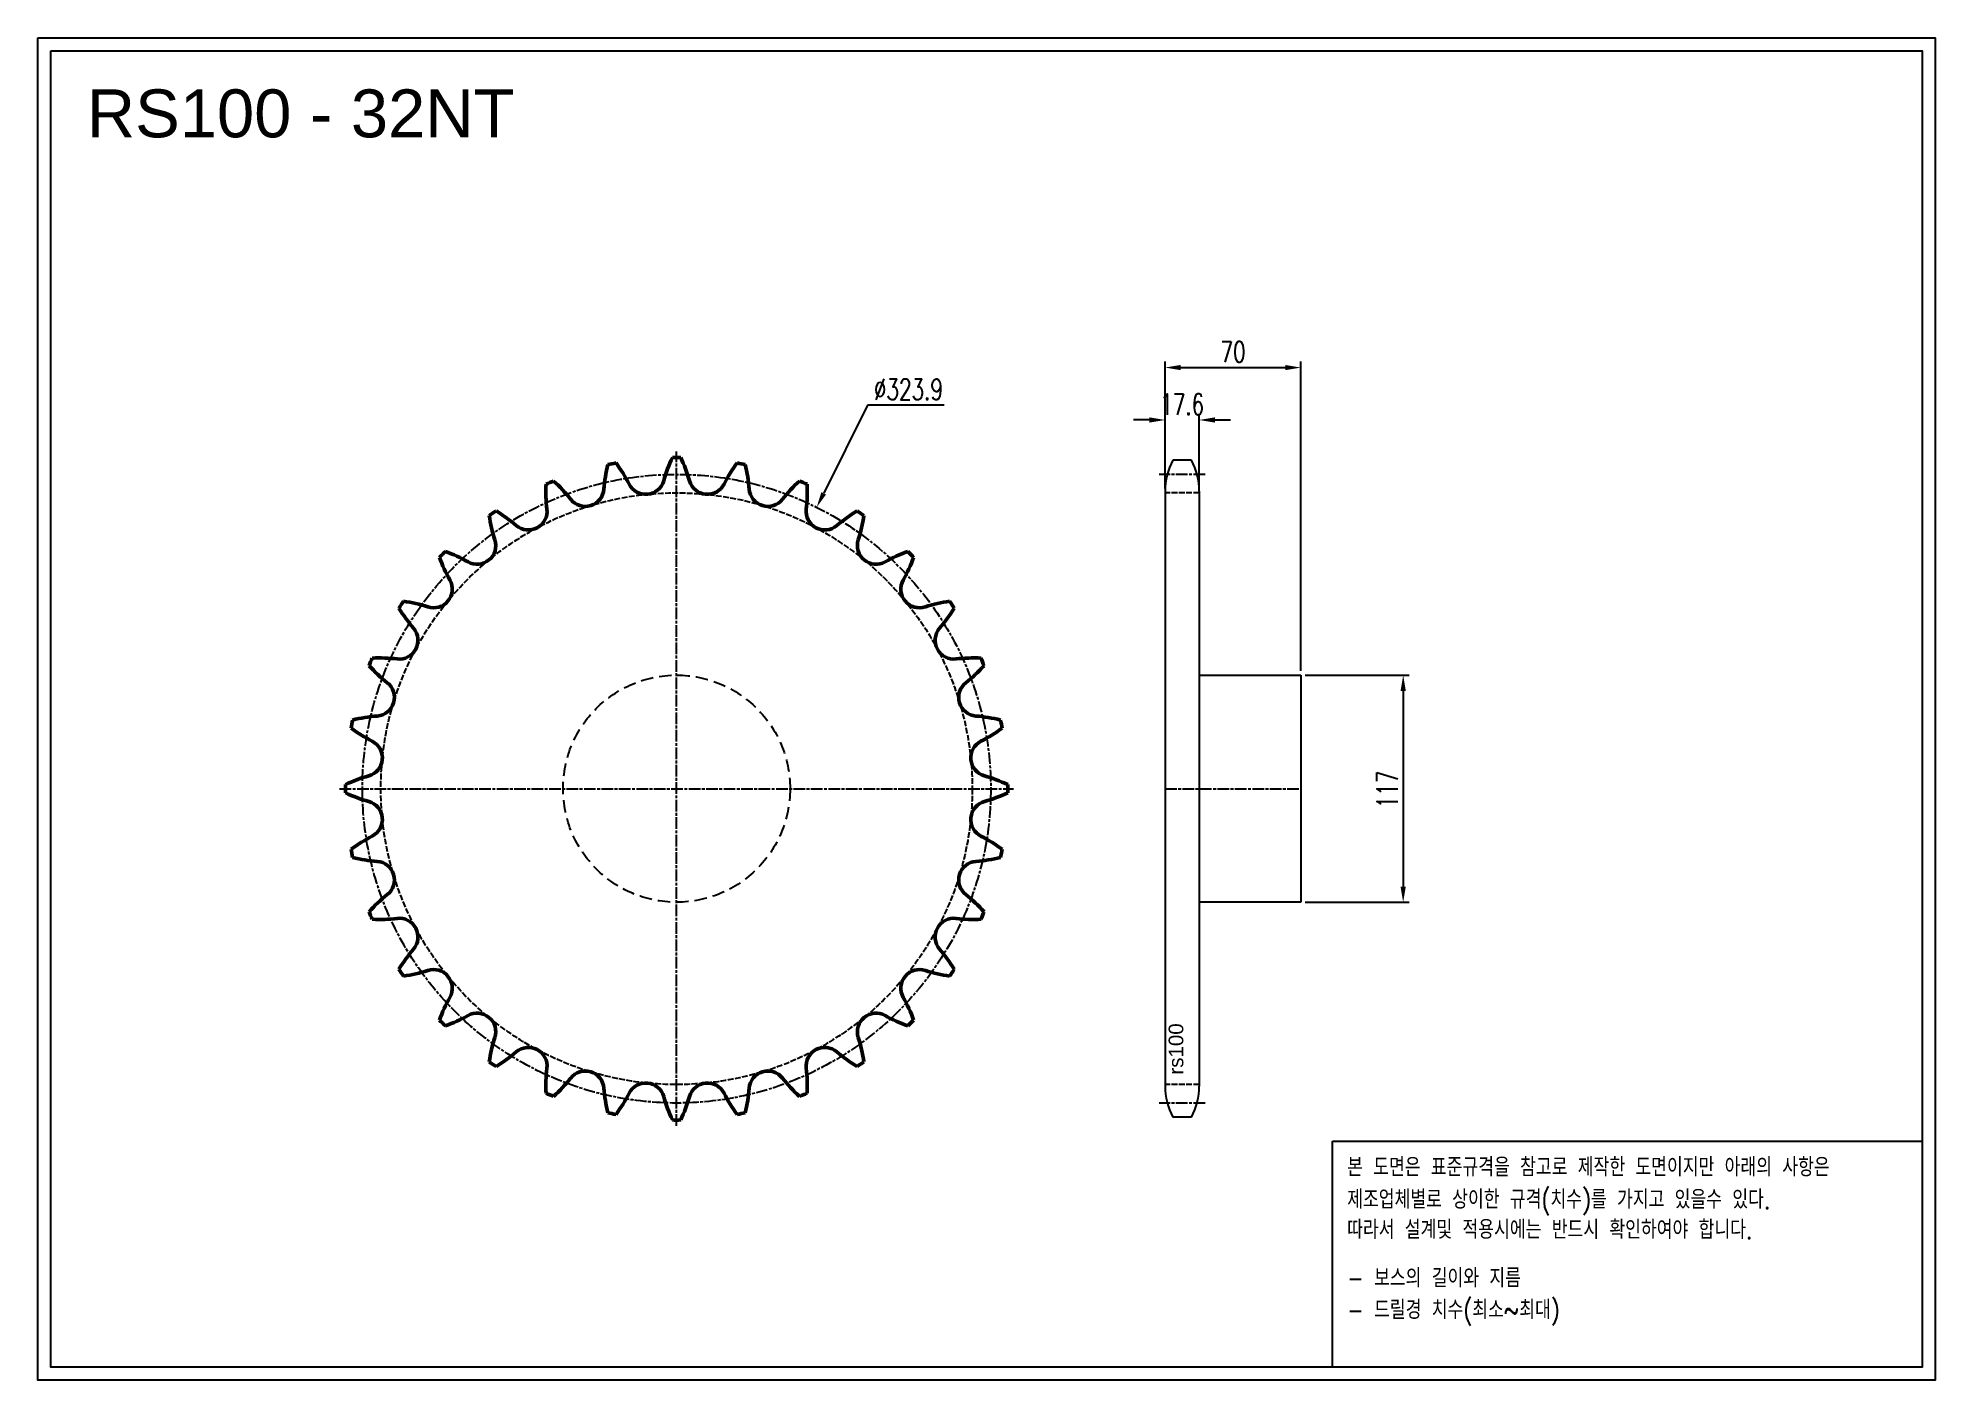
# Model space of a CAD drawing. Header units: millimetres. Extents: x -19795 to -18817, y 17237 to 17928.
import ezdxf

# ---------------------------------------------------------------- set-up
doc = ezdxf.new("R2010")
doc.units = ezdxf.units.MM
for name, pattern in [('AM_ISO02W050', [7.5, 6, -1.5]), ('AM_ISO02W050x2', [3.75, 3, -0.75]), ('AM_ISO08W050', [18, 12, -1.5, 3, -1.5]), ('AM_ISO08W050x2', [9, 6, -0.75, 1.5, -0.75]), ('HIDDEN', [9.525, 6.35, -3.175])]:
    doc.linetypes.add(name, pattern=pattern)
for name, color, linetype, lineweight in [('AM_0N', 7, 'Continuous', 50), ('AM_3N', 6, 'AM_ISO02W050', 25), ('AM_7', 4, 'AM_ISO08W050', 25), ('AM_7N', 4, 'AM_ISO08W050', 25)]:
    doc.layers.add(name, color=color, linetype=linetype, lineweight=lineweight)
doc.layers.add('HL', color=2, linetype='HIDDEN')
doc.layers.add('S-DIM', color=7, linetype='Continuous')
doc.styles.add('HAN', font='ROMANS.shx', dxfattribs={"width": 0.7, "bigfont": 'whgtxt.shx'})
doc.styles.add('HSG', font='SIMPLEX.shx', dxfattribs={"width": 0.7, "bigfont": 'HSG.shx'})
doc.styles.get("Standard").update_dxf_attribs({"font": 'arial.ttf'})
doc.dimstyles.new('APP23', dxfattribs={"dimscale": 4.5, "dimtxt": 2.4, "dimasz": 1.8, "dimexe": 0.7, "dimexo": 0.5, "dimgap": 0.6, "dimtad": 1, "dimtoh": 1, "dimdec": 1, "dimrnd": 0.01, "dimzin": 9, "dimdsep": 46, "dimtxsty": 'HSG', "dimcen": 0, "dimclrd": 1, "dimclre": 1, "dimclrt": 256, "dimazin": 2, "dimtp": 1, "dimtm": 1, "dimtfac": 0.5, "dimtdec": 1, "dimtix": 1, "dimtofl": 0, "dimtmove": 0, "dimatfit": 3, "dimfxl": 0, "dimtvp": 1, "dimtolj": 2, "dimlwd": -1, "dimlwe": -1, "dimarcsym": 0})

# ---------------------------------------------------------------- blocks, each defined once
blk = doc.blocks.new('*D1')
at = {"layer": 'Defpoints', "color": 0, "transparency": 16777216}
for p in [(-19144.1, 17600.07), (-19144.1, 17483.07), (-19091.37, 17483.07)]:
    blk.add_point(p, dxfattribs=at)
at = {"layer": 'S-DIM', "color": 1, "transparency": 16777216}
for p, q in [((-19141.85, 17600.07), (-19088.22, 17600.07)), ((-19091.37, 17591.97), (-19091.37, 17491.17)), ((-19141.85, 17483.07), (-19088.22, 17483.07))]:
    blk.add_line(p, q, dxfattribs=at)
for points in [[(-19092.72, 17591.97), (-19090.02, 17591.97), (-19091.37, 17600.07)], [(-19092.72, 17491.17), (-19090.02, 17491.17), (-19091.37, 17483.07)]]:
    blk.add_solid(points, dxfattribs=at)
at = {"layer": 'S-DIM', "transparency": 16777216, "insert": (-19099.47, 17541.16), "char_height": 10.8, "attachment_point": 5, "rotation": 90, "style": 'HSG'}
blk.add_mtext('\\A2;117', dxfattribs=at)
blk = doc.blocks.new('*D2')
at = {"layer": 'Defpoints', "color": 0, "transparency": 16777216}
for p in [(-19196.5, 17731.55), (-19214.1, 17694.01), (-19196.5, 17694.01)]:
    blk.add_point(p, dxfattribs=at)
at = {"layer": 'S-DIM', "color": 1, "transparency": 16777216}
for p, q in [((-19222.2, 17731.55), (-19230.3, 17731.55)), ((-19214.1, 17696.26), (-19214.1, 17734.7)), ((-19196.5, 17696.26), (-19196.5, 17734.7)), ((-19188.4, 17731.55), (-19180.3, 17731.55))]:
    blk.add_line(p, q, dxfattribs=at)
for points in [[(-19222.2, 17732.9), (-19222.2, 17730.2), (-19214.1, 17731.55)], [(-19188.4, 17732.9), (-19188.4, 17730.2), (-19196.5, 17731.55)]]:
    blk.add_solid(points, dxfattribs=at)
at = {"layer": 'S-DIM', "transparency": 16777216, "insert": (-19205.3, 17739.65), "char_height": 10.8, "attachment_point": 5, "style": 'HSG'}
blk.add_mtext('\\A2;17.6', dxfattribs=at)
blk = doc.blocks.new('*D3')
at = {"layer": 'Defpoints', "color": 0, "transparency": 16777216}
for p in [(-19144.1, 17758.55), (-19214.1, 17694.01), (-19144.1, 17600.07)]:
    blk.add_point(p, dxfattribs=at)
at = {"layer": 'S-DIM', "color": 1, "transparency": 16777216}
for p, q in [((-19214.1, 17696.26), (-19214.1, 17761.7)), ((-19144.1, 17602.32), (-19144.1, 17761.7)), ((-19206, 17758.55), (-19152.2, 17758.55))]:
    blk.add_line(p, q, dxfattribs=at)
for points in [[(-19206, 17759.9), (-19206, 17757.2), (-19214.1, 17758.55)], [(-19152.2, 17759.9), (-19152.2, 17757.2), (-19144.1, 17758.55)]]:
    blk.add_solid(points, dxfattribs=at)
at = {"layer": 'S-DIM', "transparency": 16777216, "insert": (-19179.1, 17766.65), "char_height": 10.8, "attachment_point": 5, "style": 'HSG'}
blk.add_mtext('\\A2;70', dxfattribs=at)
blk = doc.blocks.new('*D4')
at = {"layer": 'Defpoints', "color": 0, "transparency": 16777216}
for p in [(-19393.71, 17686.54), (-19538.16, 17396.6)]:
    blk.add_point(p, dxfattribs=at)
at = {"layer": 'S-DIM', "color": 1, "transparency": 16777216}
for p, q in [((-19367.47, 17739.19), (-19390.09, 17693.79)), ((-19328.05, 17739.19), (-19367.47, 17739.19))]:
    blk.add_line(p, q, dxfattribs=at)
blk.add_solid([(-19391.3, 17694.39), (-19388.88, 17693.18), (-19393.71, 17686.54)], dxfattribs=at)
at = {"layer": 'S-DIM', "transparency": 16777216, "insert": (-19346.41, 17747.29), "char_height": 10.8, "attachment_point": 5, "style": 'HSG'}
blk.add_mtext('\\A2;∅323.9', dxfattribs=at)
blk = doc.blocks.new('notice1')
at = {"color": 4}
blk.add_lwpolyline([(-22142.12, 1735.9), (-22053.8, 1735.9), (-22053.8, 1702.07), (-22142.12, 1702.07)], close=True, dxfattribs=at)
at = {"color": 4, "style": 'HAN', "width": 0.8}
for s, p in [('본 도면은 표준규격을 참고로 제작한 도면이지만 아래의 사항은', (-22139.9, 1730.62)), ('제조업체별로 상이한 규격(치수)를 가지고 있을수 있다.', (-22139.9, 1725.78)), ('따라서 설계및 적용시에는 반드시 확인하여야 합니다.', (-22139.9, 1721.28)), ('- 보스의 길이와 지름', (-22139.9, 1714.03)), ('- 드릴경 치수(최소~최대)', (-22139.9, 1709.27))]:
    blk.add_text(s, height=2.7949, dxfattribs=at).set_placement(p)

msp = doc.modelspace()

# ---------------------------------------------------------------- linework, layer by layer
for p, q in [((-19200.47, 17710.77), (-19210.13, 17710.77)), ((-19214.1, 17694.87), (-19214.1, 17388.27)), ((-19196.5, 17694.87), (-19196.5, 17388.27)), ((-19196.5, 17600.07), (-19144.1, 17600.07)), ((-19144.1, 17600.07), (-19144.1, 17483.07)), ((-19144.1, 17483.07), (-19196.5, 17483.07)), ((-19200.47, 17372.37), (-19210.13, 17372.37))]:
    msp.add_line(p, q)
for points in [[(-19795.14, 17928.37), (-18817.18, 17928.37), (-18817.18, 17236.89), (-19795.14, 17236.89)], [(-19788.56, 17921.79), (-18823.77, 17921.79), (-18823.77, 17243.47), (-19788.56, 17243.47)]]:
    msp.add_lwpolyline(points, close=True)
for centre, start, end in [((-19180.3, 17694.87), 151.93881, 180), ((-19230.3, 17694.87), 0, 28.06119), ((-19180.3, 17388.27), 180, 208.06119), ((-19230.3, 17388.27), 331.93881, 0)]:
    msp.add_arc(centre, 33.8, start, end)
at = {"layer": 'AM_0N'}
for centre, radius, start, end in [((-19397.76, 17679.09), 77.72, 154.73615, 164.21875), ((-19465.93, 17541.57), 170.71, 89.28769, 90.71231), ((-19534.1, 17679.09), 77.72, 15.78125, 25.26385), ((-19425.9, 17689.75), 77.72, 165.98615, 175.46875), ((-19465.93, 17541.57), 170.71, 100.53769, 101.96231), ((-19559.62, 17663.15), 77.72, 27.03125, 36.51385), ((-19372.24, 17663.15), 77.72, 143.48615, 152.96875), ((-19465.93, 17541.57), 170.71, 78.03769, 79.46231), ((-19505.96, 17689.75), 77.72, 4.53125, 14.01385), ((-19455.58, 17694.71), 77.72, 177.23615, 186.71875), ((-19465.93, 17541.57), 170.71, 111.78769, 113.21231), ((-19581.54, 17642.54), 77.72, 38.28125, 47.76385), ((-19512.97, 17696.65), 9.62, 218.28125, 355.46875), ((-19481.82, 17702.85), 9.62, 207.03125, 344.21875), ((-19450.05, 17702.85), 9.62, 195.78125, 332.96875), ((-19418.89, 17696.65), 9.62, 184.53125, 321.71875), ((-19350.32, 17642.54), 77.72, 132.23615, 141.71875), ((-19465.93, 17541.57), 170.71, 66.78769, 68.21231), ((-19476.28, 17694.71), 77.72, 353.28125, 2.76385), ((-19465.93, 17541.57), 170.71, 123.03769, 124.46231), ((-19485.65, 17693.79), 77.72, 188.48615, 197.96875), ((-19599.01, 17618.04), 77.72, 49.53125, 59.01385), ((-19542.32, 17684.49), 9.62, 229.53125, 6.71875), ((-19389.54, 17684.49), 9.62, 173.28125, 310.46875), ((-19332.85, 17618.04), 77.72, 120.98615, 130.46875), ((-19465.93, 17541.57), 170.71, 55.53769, 56.96231), ((-19446.21, 17693.79), 77.72, 342.03125, 351.51385), ((-19465.93, 17541.57), 170.71, 134.28769, 135.71231), ((-19611.38, 17590.61), 77.72, 60.78125, 70.26385), ((-19568.74, 17666.84), 9.62, 240.78125, 17.96875), ((-19363.12, 17666.84), 9.62, 162.03125, 299.21875), ((-19320.49, 17590.61), 77.72, 109.73615, 119.21875), ((-19465.93, 17541.57), 170.71, 44.28769, 45.71231), ((-19514.97, 17687.01), 77.72, 199.73615, 209.21875), ((-19416.89, 17687.01), 77.72, 330.78125, 340.26385), ((-19591.2, 17644.38), 9.62, 252.03125, 29.21875), ((-19340.66, 17644.38), 9.62, 150.78125, 287.96875), ((-19465.93, 17541.57), 170.71, 145.53769, 146.96231), ((-19542.4, 17674.65), 77.72, 210.98615, 220.46875), ((-19618.15, 17561.29), 77.72, 72.03125, 81.51385), ((-19313.71, 17561.29), 77.72, 98.48615, 107.96875), ((-19389.46, 17674.65), 77.72, 319.53125, 329.01385), ((-19465.93, 17541.57), 170.71, 33.03769, 34.46231), ((-19608.85, 17617.96), 9.62, 263.28125, 40.46875), ((-19323.01, 17617.96), 9.62, 139.53125, 276.71875), ((-19465.93, 17541.57), 170.71, 156.78769, 158.21231), ((-19566.9, 17657.18), 77.72, 222.23615, 231.71875), ((-19619.07, 17531.22), 77.72, 83.28125, 92.76385), ((-19312.79, 17531.22), 77.72, 87.23615, 96.71875), ((-19364.96, 17657.18), 77.72, 308.28125, 317.76385), ((-19465.93, 17541.57), 170.71, 21.78769, 23.21231), ((-19621.01, 17588.61), 9.62, 274.53125, 51.71875), ((-19310.85, 17588.61), 9.62, 128.28125, 265.46875), ((-19465.93, 17541.57), 170.71, 168.03769, 169.46231), ((-19614.11, 17501.54), 77.72, 94.53125, 104.01385), ((-19317.75, 17501.54), 77.72, 75.98615, 85.46875), ((-19465.93, 17541.57), 170.71, 10.53769, 11.96231), ((-19587.51, 17635.26), 77.72, 233.48615, 242.96875), ((-19627.21, 17557.45), 9.62, 285.78125, 62.96875), ((-19304.65, 17557.45), 9.62, 117.03125, 254.21875), ((-19344.35, 17635.26), 77.72, 297.03125, 306.51385), ((-19603.45, 17473.4), 77.72, 105.78125, 115.26385), ((-19328.41, 17473.4), 77.72, 64.73615, 74.21875), ((-19465.93, 17541.57), 170.71, 179.28769, 180.71231), ((-19603.45, 17609.74), 77.72, 244.73615, 254.21875), ((-19627.21, 17525.69), 9.62, 297.03125, 74.21875), ((-19304.65, 17525.69), 9.62, 105.78125, 242.96875), ((-19328.41, 17609.74), 77.72, 285.78125, 295.26385), ((-19465.93, 17541.57), 170.71, 359.28769, 0.71231), ((-19587.51, 17447.88), 77.72, 117.03125, 126.51385), ((-19344.35, 17447.88), 77.72, 53.48615, 62.96875), ((-19465.93, 17541.57), 170.71, 190.53769, 191.96231), ((-19614.11, 17581.6), 77.72, 255.98615, 265.46875), ((-19317.75, 17581.6), 77.72, 274.53125, 284.01385), ((-19465.93, 17541.57), 170.71, 348.03769, 349.46231), ((-19621.01, 17494.53), 9.62, 308.28125, 85.46875), ((-19310.85, 17494.53), 9.62, 94.53125, 231.71875), ((-19566.9, 17425.96), 77.72, 128.28125, 137.76385), ((-19364.96, 17425.96), 77.72, 42.23615, 51.71875), ((-19465.93, 17541.57), 170.71, 201.78769, 203.21231), ((-19465.93, 17541.57), 170.71, 336.78769, 338.21231), ((-19619.07, 17551.92), 77.72, 267.23615, 276.71875), ((-19608.85, 17465.18), 9.62, 319.53125, 96.71875), ((-19323.01, 17465.18), 9.62, 83.28125, 220.46875), ((-19312.79, 17551.92), 77.72, 263.28125, 272.76385), ((-19542.4, 17408.49), 77.72, 139.53125, 149.01385), ((-19389.46, 17408.49), 77.72, 30.98615, 40.46875), ((-19465.93, 17541.57), 170.71, 213.03769, 214.46231), ((-19618.15, 17521.85), 77.72, 278.48615, 287.96875), ((-19591.2, 17438.76), 9.62, 330.78125, 107.96875), ((-19340.66, 17438.76), 9.62, 72.03125, 209.21875), ((-19313.71, 17521.85), 77.72, 252.03125, 261.51385), ((-19465.93, 17541.57), 170.71, 325.53769, 326.96231), ((-19514.97, 17396.13), 77.72, 150.78125, 160.26385), ((-19416.89, 17396.13), 77.72, 19.73615, 29.21875), ((-19465.93, 17541.57), 170.71, 224.28769, 225.71231), ((-19611.38, 17492.53), 77.72, 289.73615, 299.21875), ((-19568.74, 17416.3), 9.62, 342.03125, 119.21875), ((-19363.12, 17416.3), 9.62, 60.78125, 197.96875), ((-19320.49, 17492.53), 77.72, 240.78125, 250.26385), ((-19465.93, 17541.57), 170.71, 314.28769, 315.71231), ((-19485.65, 17389.35), 77.72, 162.03125, 171.51385), ((-19542.32, 17398.65), 9.62, 353.28125, 130.46875), ((-19389.54, 17398.65), 9.62, 49.53125, 186.71875), ((-19446.21, 17389.35), 77.72, 8.48615, 17.96875), ((-19465.93, 17541.57), 170.71, 235.53769, 236.96231), ((-19599.01, 17465.1), 77.72, 300.98615, 310.46875), ((-19332.85, 17465.1), 77.72, 229.53125, 239.01385), ((-19465.93, 17541.57), 170.71, 303.03769, 304.46231), ((-19455.58, 17388.43), 77.72, 173.28125, 182.76385), ((-19581.54, 17440.6), 77.72, 312.23615, 321.71875), ((-19512.97, 17386.49), 9.62, 4.53125, 141.71875), ((-19481.82, 17380.29), 9.62, 15.78125, 152.96875), ((-19450.05, 17380.29), 9.62, 27.03125, 164.21875), ((-19418.89, 17386.49), 9.62, 38.28125, 175.46875), ((-19350.32, 17440.6), 77.72, 218.28125, 227.76385), ((-19476.28, 17388.43), 77.72, 357.23615, 6.71875), ((-19465.93, 17541.57), 170.71, 246.78769, 248.21231), ((-19425.9, 17393.39), 77.72, 184.53125, 194.01385), ((-19559.62, 17419.99), 77.72, 323.48615, 332.96875), ((-19397.76, 17404.05), 77.72, 195.78125, 205.26385), ((-19534.1, 17404.05), 77.72, 334.73615, 344.21875), ((-19372.24, 17419.99), 77.72, 207.03125, 216.51385), ((-19505.96, 17393.39), 77.72, 345.98615, 355.46875), ((-19465.93, 17541.57), 170.71, 291.78769, 293.21231), ((-19465.93, 17541.57), 170.71, 258.03769, 259.46231), ((-19465.93, 17541.57), 170.71, 269.28769, 270.71231), ((-19465.93, 17541.57), 170.71, 280.53769, 281.96231)]:
    msp.add_arc(centre, radius, start, end, dxfattribs=at)
at = {"layer": 'AM_3N', "linetype": 'AM_ISO02W050x2'}
for p, q in [((-19196.5, 17694.01), (-19214.1, 17694.01)), ((-19196.5, 17389.13), (-19214.1, 17389.13))]:
    msp.add_line(p, q, dxfattribs=at)
msp.add_circle((-19465.93, 17541.57), 152.44, dxfattribs=at)
at = {"layer": 'AM_7', "linetype": 'AM_ISO08W050x2'}
for p, q in [((-19193.5, 17703.53), (-19217.1, 17703.53)), ((-19214.1, 17541.57), (-19144.1, 17541.57)), ((-19193.5, 17379.61), (-19217.1, 17379.61))]:
    msp.add_line(p, q, dxfattribs=at)
msp.add_circle((-19465.93, 17541.57), 161.96, dxfattribs=at)
at = {"layer": 'AM_7N', "linetype": 'AM_ISO08W050x2'}
for p, q in [((-19465.93, 17367.86), (-19465.93, 17715.28)), ((-19639.64, 17541.57), (-19292.22, 17541.57))]:
    msp.add_line(p, q, dxfattribs=at)
at = {"layer": 'HL'}
msp.add_circle((-19465.93, 17541.57), 58.5, dxfattribs=at)

# ---------------------------------------------------------------- block references
at = {"xscale": 3.443293421567999, "yscale": 3.443293421567999, "zscale": 3.443293421567999}
msp.add_blockref('notice1', (57113.93, 11382.75), dxfattribs=at)

# ---------------------------------------------------------------- texts
msp.add_text('RS100 - 32NT', height=24.696).set_placement((-19769.96, 17877.17))
at = {"insert": (-19212.27, 17394.26), "char_height": 7.56, "width": 32.5046, "attachment_point": 1, "rotation": 90}
msp.add_mtext('rs100', dxfattribs=at)

# ---------------------------------------------------------------- dimensions: what is measured, and where the dimension line sits
at = {"layer": 'S-DIM'}
dim = msp.add_linear_dim(base=(-19144.1, 17758.55), p1=(-19214.1, 17694.01), p2=(-19144.1, 17600.07), dimstyle='APP23', dxfattribs=at)
dim.commit()
dim.dimension.update_dxf_attribs({"geometry": '*D3', "text_midpoint": (-19179.1, 17766.65)})
dim = msp.add_diameter_dim_2p(p1=(-19538.16, 17396.6), p2=(-19393.71, 17686.54), dimstyle='APP23', dxfattribs=at)
dim.commit()
dim.dimension.update_dxf_attribs({"geometry": '*D4', "text_midpoint": (-19346.41, 17739.19), "dimtype": 131})
dim = msp.add_linear_dim(base=(-19196.5, 17731.55), p1=(-19214.1, 17694.01), p2=(-19196.5, 17694.01), dimstyle='APP23', dxfattribs=at)
dim.commit()
dim.dimension.update_dxf_attribs({"geometry": '*D2', "text_midpoint": (-19205.3, 17731.55), "dimtype": 128})
dim = msp.add_linear_dim(base=(-19091.37, 17483.07), p1=(-19144.1, 17600.07), p2=(-19144.1, 17483.07), angle=90, dimstyle='APP23', dxfattribs=at)
dim.commit()
dim.dimension.update_dxf_attribs({"geometry": '*D1', "text_midpoint": (-19091.37, 17541.16), "dimtype": 128})

doc.saveas('drawing.dxf')
